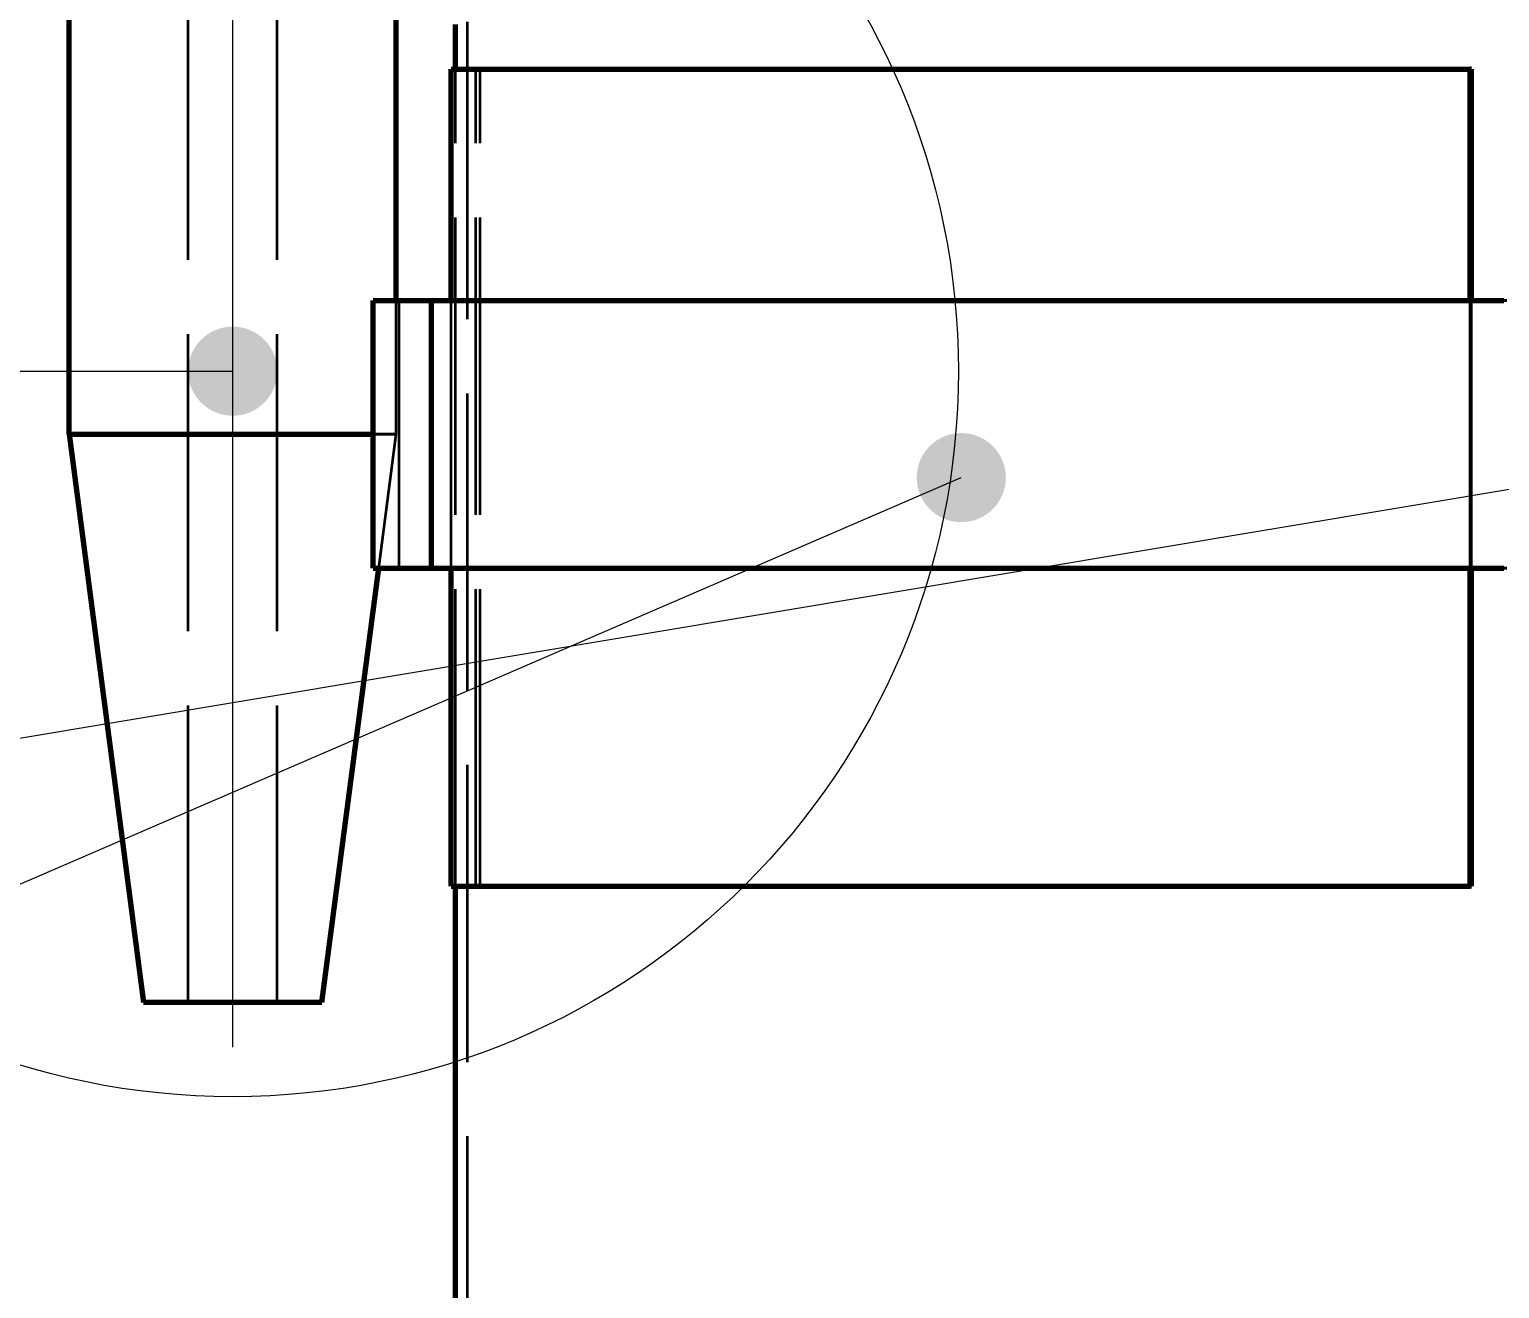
# Model space of a CAD drawing. Header units: millimetres. Extents: x 0 to 2208, y 0 to 420.
# Drawn here: x 79.28 to 99.06, y 140.29 to 157.24 of the extents above; entities that cross this region are included whole.
import ezdxf

# ---------------------------------------------------------------- set-up
doc = ezdxf.new("R2010")
doc.units = ezdxf.units.MM
doc.linetypes.add('IRAM-E-TRAZOS', pattern=[5, 4, -1])
doc.linetypes.add('IRAM-F-TRAZO-PUNTO', pattern=[20, 15, -2, 1, -2])
for name, color, linetype, lineweight in [('01-VISIBLE', 7, 'CONTINUOUS', 70), ('02-OCULTA', 4, 'IRAM-E-TRAZOS', 35), ('03-EJE', 1, 'IRAM-F-TRAZO-PUNTO', 18), ('04-COTA', 3, 'CONTINUOUS', 18), ('08-FINA', 5, 'CONTINUOUS', 18)]:
    doc.layers.add(name, color=color, linetype=linetype, lineweight=lineweight)
doc.styles.add('ISO3098', font='isocpeur.ttf')
doc.dimstyles.new('FLAMA-IRAM', dxfattribs={"dimtxt": 3.5, "dimasz": 3.5, "dimexe": 2, "dimexo": 1.5, "dimgap": 1, "dimtad": 1, "dimdec": 1, "dimtxsty": 'ISO3098', "dimblk": 'IRAM_FLECHA', "dimblk1": 'IRAM_FLECHA', "dimblk2": 'IRAM_FLECHA', "dimcen": 2.5, "dimclrd": 256, "dimclre": 256, "dimclrt": 256, "dimazin": 3, "dimtfac": 1, "dimtmove": 0, "dimatfit": 3, "dimlwd": 18, "dimlwe": 18})

# ---------------------------------------------------------------- blocks, each defined once
blk = doc.blocks.new('IRAM_FLECHA')
blk.add_solid([(0, 0), (-1, 0.125), (-1, -0.125)])

msp = doc.modelspace()

# ---------------------------------------------------------------- hatches: boundary and pattern name
at = {"layer": '08-FINA'}
h = msp.add_hatch(color=7, dxfattribs=at)
h.dxf.hatch_style = 1
edge = h.paths.add_edge_path()
edge.add_arc((82.013, 152.635), 0.6, 0, 360)
h = msp.add_hatch(color=7, dxfattribs=at)
h.dxf.hatch_style = 1
edge = h.paths.add_edge_path()
edge.add_arc((91.819, 151.202), 0.6, 0, 360)

# ---------------------------------------------------------------- linework, layer by layer
at = {"layer": '01-VISIBLE'}
for p, q in [((79.813, 151.785), (79.813, 161.135)), ((84.213, 153.585), (84.213, 161.135)), ((85.013, 156.702), (85.013, 157.302)), ((84.953, 153.585), (84.953, 156.702)), ((98.669, 153.585), (98.669, 156.702)), ((98.685, 156.702), (98.669, 156.702)), ((98.685, 153.585), (98.685, 156.702)), ((83.904, 153.585), (84.69, 153.585)), ((83.904, 149.985), (83.904, 153.585)), ((84.69, 149.985), (84.69, 153.585)), ((79.813, 151.785), (80.813, 144.135)), ((83.213, 144.135), (83.978, 149.985)), ((83.904, 149.985), (84.69, 149.985)), ((84.953, 145.702), (84.953, 149.985)), ((98.669, 145.702), (98.669, 149.985)), ((98.685, 145.702), (98.685, 149.985)), ((85.013, 126.155), (85.013, 145.702)), ((98.685, 145.702), (98.669, 145.702))]:
    msp.add_line(p, q, dxfattribs=at)
for points in [[(84.953, 156.702), (85.053, 156.702), (85.153, 156.702), (85.253, 156.702), (85.353, 156.702), (85.454, 156.702), (85.554, 156.702), (85.654, 156.702), (85.754, 156.702), (85.854, 156.702), (85.954, 156.702), (86.054, 156.702), (86.154, 156.702), (86.254, 156.702), (86.355, 156.702), (86.455, 156.702), (86.555, 156.702), (86.655, 156.702), (86.755, 156.702), (86.855, 156.702), (86.955, 156.702), (87.055, 156.702), (87.156, 156.702), (87.256, 156.702), (87.356, 156.702), (87.456, 156.702), (87.556, 156.702), (87.656, 156.702), (87.756, 156.702), (87.856, 156.702), (87.956, 156.702), (88.057, 156.702), (88.157, 156.702), (88.257, 156.702), (88.357, 156.702), (88.457, 156.702), (88.557, 156.702), (88.657, 156.702), (88.757, 156.702), (88.857, 156.702), (88.958, 156.702), (89.058, 156.702), (89.158, 156.702), (89.258, 156.702), (89.358, 156.702), (89.458, 156.702), (89.558, 156.702), (89.658, 156.702), (89.758, 156.702), (89.859, 156.702), (89.959, 156.702), (90.059, 156.702), (90.159, 156.702), (90.259, 156.702), (90.359, 156.702), (90.459, 156.702), (90.559, 156.702), (90.659, 156.702), (90.76, 156.702), (90.86, 156.702), (90.96, 156.702), (91.06, 156.702), (91.16, 156.702), (91.26, 156.702), (91.36, 156.702), (91.46, 156.702), (91.561, 156.702), (91.661, 156.702), (91.761, 156.702), (91.861, 156.702), (91.961, 156.702), (92.061, 156.702), (92.161, 156.702), (92.261, 156.702), (92.361, 156.702), (92.462, 156.702), (92.562, 156.702), (92.662, 156.702), (92.762, 156.702), (92.862, 156.702), (92.962, 156.702), (93.062, 156.702), (93.162, 156.702), (93.262, 156.702), (93.363, 156.702), (93.463, 156.702), (93.563, 156.702), (93.663, 156.702), (93.763, 156.702), (93.863, 156.702), (93.963, 156.702), (94.063, 156.702), (94.163, 156.702), (94.264, 156.702), (94.364, 156.702), (94.464, 156.702), (94.564, 156.702), (94.664, 156.702), (94.764, 156.702), (94.864, 156.702), (94.964, 156.702), (95.064, 156.702), (95.165, 156.702), (95.265, 156.702), (95.365, 156.702), (95.465, 156.702), (95.565, 156.702), (95.665, 156.702), (95.765, 156.702), (95.865, 156.702), (95.966, 156.702), (96.066, 156.702), (96.166, 156.702), (96.266, 156.702), (96.366, 156.702), (96.466, 156.702), (96.566, 156.702), (96.666, 156.702), (96.766, 156.702), (96.867, 156.702), (96.967, 156.702), (97.067, 156.702), (97.167, 156.702), (97.267, 156.702), (97.367, 156.702), (97.467, 156.702), (97.567, 156.702), (97.667, 156.702), (97.768, 156.702), (97.868, 156.702), (97.968, 156.702), (98.068, 156.702), (98.168, 156.702), (98.268, 156.702), (98.368, 156.702), (98.468, 156.702), (98.568, 156.702), (98.669, 156.702)], [(84.69, 153.585), (84.79, 153.585), (84.891, 153.585), (84.991, 153.585), (85.091, 153.585), (85.191, 153.585), (85.292, 153.585), (85.392, 153.585), (85.492, 153.585), (85.592, 153.585), (85.692, 153.585), (85.793, 153.585), (85.893, 153.585), (85.993, 153.585), (86.093, 153.585), (86.193, 153.585), (86.294, 153.585), (86.394, 153.585), (86.494, 153.585), (86.594, 153.585), (86.695, 153.585), (86.795, 153.585), (86.895, 153.585), (86.995, 153.585), (87.095, 153.585), (87.196, 153.585), (87.296, 153.585), (87.396, 153.585), (87.496, 153.585), (87.596, 153.585), (87.697, 153.585), (87.797, 153.585), (87.897, 153.585), (87.997, 153.585), (88.098, 153.585), (88.198, 153.585), (88.298, 153.585), (88.398, 153.585), (88.498, 153.585), (88.599, 153.585), (88.699, 153.585), (88.799, 153.585), (88.899, 153.585), (88.999, 153.585), (89.1, 153.585), (89.2, 153.585), (89.3, 153.585), (89.4, 153.585), (89.501, 153.585), (89.601, 153.585), (89.701, 153.585), (89.801, 153.585), (89.901, 153.585), (90.002, 153.585), (90.102, 153.585), (90.202, 153.585), (90.302, 153.585), (90.402, 153.585), (90.503, 153.585), (90.603, 153.585), (90.703, 153.585), (90.803, 153.585), (90.904, 153.585), (91.004, 153.585), (91.104, 153.585), (91.204, 153.585), (91.304, 153.585), (91.405, 153.585), (91.505, 153.585), (91.605, 153.585), (91.705, 153.585), (91.805, 153.585), (91.906, 153.585), (92.006, 153.585), (92.106, 153.585), (92.206, 153.585), (92.307, 153.585), (92.407, 153.585), (92.507, 153.585), (92.607, 153.585), (92.707, 153.585), (92.808, 153.585), (92.908, 153.585), (93.008, 153.585), (93.108, 153.585), (93.208, 153.585), (93.309, 153.585), (93.409, 153.585), (93.509, 153.585), (93.609, 153.585), (93.71, 153.585), (93.81, 153.585), (93.91, 153.585), (94.01, 153.585), (94.11, 153.585), (94.211, 153.585), (94.311, 153.585), (94.411, 153.585), (94.511, 153.585), (94.611, 153.585), (94.712, 153.585), (94.812, 153.585), (94.912, 153.585), (95.012, 153.585), (95.113, 153.585), (95.213, 153.585), (95.313, 153.585), (95.413, 153.585), (95.513, 153.585), (95.614, 153.585), (95.714, 153.585), (95.814, 153.585), (95.914, 153.585), (96.014, 153.585), (96.115, 153.585), (96.215, 153.585), (96.315, 153.585), (96.415, 153.585), (96.516, 153.585), (96.616, 153.585), (96.716, 153.585), (96.816, 153.585), (96.916, 153.585), (97.017, 153.585), (97.117, 153.585), (97.217, 153.585), (97.317, 153.585), (97.417, 153.585), (97.518, 153.585), (97.618, 153.585), (97.718, 153.585), (97.818, 153.585), (97.919, 153.585), (98.019, 153.585), (98.119, 153.585), (98.219, 153.585), (98.319, 153.585), (98.42, 153.585), (98.52, 153.585), (98.62, 153.585), (98.72, 153.585), (98.82, 153.585), (98.921, 153.585), (99.021, 153.585), (99.121, 153.585)], [(79.813, 151.785), (79.915, 151.785), (80.018, 151.785), (80.12, 151.785), (80.222, 151.785), (80.324, 151.785), (80.427, 151.785), (80.529, 151.785), (80.631, 151.785), (80.734, 151.785), (80.836, 151.785), (80.938, 151.785), (81.04, 151.785), (81.143, 151.785), (81.245, 151.785), (81.347, 151.785), (81.45, 151.785), (81.552, 151.785), (81.654, 151.785), (81.756, 151.785), (81.859, 151.785), (81.961, 151.785), (82.063, 151.785), (82.166, 151.785), (82.268, 151.785), (82.37, 151.785), (82.472, 151.785), (82.575, 151.785), (82.677, 151.785), (82.779, 151.785), (82.882, 151.785), (82.984, 151.785), (83.086, 151.785), (83.188, 151.785), (83.291, 151.785), (83.393, 151.785), (83.495, 151.785), (83.598, 151.785), (83.7, 151.785), (83.802, 151.785), (83.904, 151.785)], [(84.69, 149.985), (84.79, 149.985), (84.891, 149.985), (84.991, 149.985), (85.091, 149.985), (85.191, 149.985), (85.292, 149.985), (85.392, 149.985), (85.492, 149.985), (85.592, 149.985), (85.692, 149.985), (85.793, 149.985), (85.893, 149.985), (85.993, 149.985), (86.093, 149.985), (86.193, 149.985), (86.294, 149.985), (86.394, 149.985), (86.494, 149.985), (86.594, 149.985), (86.695, 149.985), (86.795, 149.985), (86.895, 149.985), (86.995, 149.985), (87.095, 149.985), (87.196, 149.985), (87.296, 149.985), (87.396, 149.985), (87.496, 149.985), (87.596, 149.985), (87.697, 149.985), (87.797, 149.985), (87.897, 149.985), (87.997, 149.985), (88.098, 149.985), (88.198, 149.985), (88.298, 149.985), (88.398, 149.985), (88.498, 149.985), (88.599, 149.985), (88.699, 149.985), (88.799, 149.985), (88.899, 149.985), (88.999, 149.985), (89.1, 149.985), (89.2, 149.985), (89.3, 149.985), (89.4, 149.985), (89.501, 149.985), (89.601, 149.985), (89.701, 149.985), (89.801, 149.985), (89.901, 149.985), (90.002, 149.985), (90.102, 149.985), (90.202, 149.985), (90.302, 149.985), (90.402, 149.985), (90.503, 149.985), (90.603, 149.985), (90.703, 149.985), (90.803, 149.985), (90.904, 149.985), (91.004, 149.985), (91.104, 149.985), (91.204, 149.985), (91.304, 149.985), (91.405, 149.985), (91.505, 149.985), (91.605, 149.985), (91.705, 149.985), (91.805, 149.985), (91.906, 149.985), (92.006, 149.985), (92.106, 149.985), (92.206, 149.985), (92.307, 149.985), (92.407, 149.985), (92.507, 149.985), (92.607, 149.985), (92.707, 149.985), (92.808, 149.985), (92.908, 149.985), (93.008, 149.985), (93.108, 149.985), (93.208, 149.985), (93.309, 149.985), (93.409, 149.985), (93.509, 149.985), (93.609, 149.985), (93.71, 149.985), (93.81, 149.985), (93.91, 149.985), (94.01, 149.985), (94.11, 149.985), (94.211, 149.985), (94.311, 149.985), (94.411, 149.985), (94.511, 149.985), (94.611, 149.985), (94.712, 149.985), (94.812, 149.985), (94.912, 149.985), (95.012, 149.985), (95.113, 149.985), (95.213, 149.985), (95.313, 149.985), (95.413, 149.985), (95.513, 149.985), (95.614, 149.985), (95.714, 149.985), (95.814, 149.985), (95.914, 149.985), (96.014, 149.985), (96.115, 149.985), (96.215, 149.985), (96.315, 149.985), (96.415, 149.985), (96.516, 149.985), (96.616, 149.985), (96.716, 149.985), (96.816, 149.985), (96.916, 149.985), (97.017, 149.985), (97.117, 149.985), (97.217, 149.985), (97.317, 149.985), (97.417, 149.985), (97.518, 149.985), (97.618, 149.985), (97.718, 149.985), (97.818, 149.985), (97.919, 149.985), (98.019, 149.985), (98.119, 149.985), (98.219, 149.985), (98.319, 149.985), (98.42, 149.985), (98.52, 149.985), (98.62, 149.985), (98.72, 149.985), (98.82, 149.985), (98.921, 149.985), (99.021, 149.985), (99.121, 149.985)], [(84.953, 145.702), (85.053, 145.702), (85.153, 145.702), (85.253, 145.702), (85.353, 145.702), (85.454, 145.702), (85.554, 145.702), (85.654, 145.702), (85.754, 145.702), (85.854, 145.702), (85.954, 145.702), (86.054, 145.702), (86.154, 145.702), (86.254, 145.702), (86.355, 145.702), (86.455, 145.702), (86.555, 145.702), (86.655, 145.702), (86.755, 145.702), (86.855, 145.702), (86.955, 145.702), (87.055, 145.702), (87.156, 145.702), (87.256, 145.702), (87.356, 145.702), (87.456, 145.702), (87.556, 145.702), (87.656, 145.702), (87.756, 145.702), (87.856, 145.702), (87.956, 145.702), (88.057, 145.702), (88.157, 145.702), (88.257, 145.702), (88.357, 145.702), (88.457, 145.702), (88.557, 145.702), (88.657, 145.702), (88.757, 145.702), (88.857, 145.702), (88.958, 145.702), (89.058, 145.702), (89.158, 145.702), (89.258, 145.702), (89.358, 145.702), (89.458, 145.702), (89.558, 145.702), (89.658, 145.702), (89.758, 145.702), (89.859, 145.702), (89.959, 145.702), (90.059, 145.702), (90.159, 145.702), (90.259, 145.702), (90.359, 145.702), (90.459, 145.702), (90.559, 145.702), (90.659, 145.702), (90.76, 145.702), (90.86, 145.702), (90.96, 145.702), (91.06, 145.702), (91.16, 145.702), (91.26, 145.702), (91.36, 145.702), (91.46, 145.702), (91.561, 145.702), (91.661, 145.702), (91.761, 145.702), (91.861, 145.702), (91.961, 145.702), (92.061, 145.702), (92.161, 145.702), (92.261, 145.702), (92.361, 145.702), (92.462, 145.702), (92.562, 145.702), (92.662, 145.702), (92.762, 145.702), (92.862, 145.702), (92.962, 145.702), (93.062, 145.702), (93.162, 145.702), (93.262, 145.702), (93.363, 145.702), (93.463, 145.702), (93.563, 145.702), (93.663, 145.702), (93.763, 145.702), (93.863, 145.702), (93.963, 145.702), (94.063, 145.702), (94.163, 145.702), (94.264, 145.702), (94.364, 145.702), (94.464, 145.702), (94.564, 145.702), (94.664, 145.702), (94.764, 145.702), (94.864, 145.702), (94.964, 145.702), (95.064, 145.702), (95.165, 145.702), (95.265, 145.702), (95.365, 145.702), (95.465, 145.702), (95.565, 145.702), (95.665, 145.702), (95.765, 145.702), (95.865, 145.702), (95.966, 145.702), (96.066, 145.702), (96.166, 145.702), (96.266, 145.702), (96.366, 145.702), (96.466, 145.702), (96.566, 145.702), (96.666, 145.702), (96.766, 145.702), (96.867, 145.702), (96.967, 145.702), (97.067, 145.702), (97.167, 145.702), (97.267, 145.702), (97.367, 145.702), (97.467, 145.702), (97.567, 145.702), (97.667, 145.702), (97.768, 145.702), (97.868, 145.702), (97.968, 145.702), (98.068, 145.702), (98.168, 145.702), (98.268, 145.702), (98.368, 145.702), (98.468, 145.702), (98.568, 145.702), (98.669, 145.702)], [(83.213, 144.135), (83.113, 144.135), (83.013, 144.135), (82.913, 144.135), (82.813, 144.135), (82.713, 144.135), (82.613, 144.135), (82.513, 144.135), (82.413, 144.135), (82.313, 144.135), (82.213, 144.135), (82.113, 144.135), (82.013, 144.135), (81.913, 144.135), (81.813, 144.135), (81.713, 144.135), (81.613, 144.135), (81.513, 144.135), (81.413, 144.135), (81.313, 144.135), (81.213, 144.135), (81.113, 144.135), (81.013, 144.135), (80.913, 144.135), (80.813, 144.135)]]:
    msp.add_lwpolyline(points, dxfattribs=at)
at = {"layer": '02-OCULTA'}
for p, q in [((85.173, 123.335), (85.173, 217.535)), ((81.413, 144.135), (81.413, 161.135)), ((82.613, 144.135), (82.613, 161.135)), ((85.013, 145.702), (85.013, 156.702)), ((85.013, 145.702), (85.013, 156.702)), ((85.286, 145.702), (85.286, 156.702)), ((85.345, 156.702), (85.286, 156.702)), ((85.345, 145.702), (85.345, 156.702)), ((83.904, 149.985), (83.904, 153.585)), ((83.904, 153.585), (84.69, 153.585)), ((84.213, 151.785), (84.213, 153.585)), ((84.253, 149.985), (84.253, 153.585)), ((84.69, 149.985), (84.69, 153.585)), ((84.953, 149.985), (84.953, 153.585)), ((84.953, 149.985), (84.953, 153.585)), ((98.669, 149.985), (98.669, 153.585)), ((98.685, 149.985), (98.685, 153.585)), ((83.978, 149.985), (84.213, 151.785)), ((83.904, 149.985), (84.69, 149.985)), ((85.345, 145.702), (85.286, 145.702))]:
    msp.add_line(p, q, dxfattribs=at)
for points in [[(85.286, 156.702), (85.23, 156.702), (85.175, 156.702), (85.119, 156.702), (85.064, 156.702), (85.008, 156.702), (84.953, 156.702)], [(85.345, 156.702), (85.289, 156.702), (85.234, 156.702), (85.179, 156.702), (85.124, 156.702), (85.068, 156.702), (85.013, 156.702)], [(85.013, 156.702), (85.114, 156.702), (85.214, 156.702), (85.315, 156.702), (85.415, 156.702), (85.516, 156.702), (85.616, 156.702), (85.717, 156.702), (85.817, 156.702), (85.918, 156.702), (86.018, 156.702), (86.119, 156.702), (86.219, 156.702), (86.32, 156.702), (86.42, 156.702), (86.521, 156.702), (86.622, 156.702), (86.722, 156.702), (86.823, 156.702), (86.923, 156.702), (87.024, 156.702), (87.124, 156.702), (87.225, 156.702), (87.325, 156.702), (87.426, 156.702), (87.526, 156.702), (87.627, 156.702), (87.727, 156.702), (87.828, 156.702), (87.928, 156.702), (88.029, 156.702), (88.13, 156.702), (88.23, 156.702), (88.331, 156.702), (88.431, 156.702), (88.532, 156.702), (88.632, 156.702), (88.733, 156.702), (88.833, 156.702), (88.934, 156.702), (89.034, 156.702), (89.135, 156.702), (89.235, 156.702), (89.336, 156.702), (89.436, 156.702), (89.537, 156.702), (89.637, 156.702), (89.738, 156.702), (89.839, 156.702), (89.939, 156.702), (90.04, 156.702), (90.14, 156.702), (90.241, 156.702), (90.341, 156.702), (90.442, 156.702), (90.542, 156.702), (90.643, 156.702), (90.743, 156.702), (90.844, 156.702), (90.944, 156.702), (91.045, 156.702), (91.145, 156.702), (91.246, 156.702), (91.347, 156.702), (91.447, 156.702), (91.548, 156.702), (91.648, 156.702), (91.749, 156.702), (91.849, 156.702), (91.95, 156.702), (92.05, 156.702), (92.151, 156.702), (92.251, 156.702), (92.352, 156.702), (92.452, 156.702), (92.553, 156.702), (92.653, 156.702), (92.754, 156.702), (92.855, 156.702), (92.955, 156.702), (93.056, 156.702), (93.156, 156.702), (93.257, 156.702), (93.357, 156.702), (93.458, 156.702), (93.558, 156.702), (93.659, 156.702), (93.759, 156.702), (93.86, 156.702), (93.96, 156.702), (94.061, 156.702), (94.161, 156.702), (94.262, 156.702), (94.363, 156.702), (94.463, 156.702), (94.564, 156.702), (94.664, 156.702), (94.765, 156.702), (94.865, 156.702), (94.966, 156.702), (95.066, 156.702), (95.167, 156.702), (95.267, 156.702), (95.368, 156.702), (95.468, 156.702), (95.569, 156.702), (95.669, 156.702), (95.77, 156.702), (95.87, 156.702), (95.971, 156.702), (96.072, 156.702), (96.172, 156.702), (96.273, 156.702), (96.373, 156.702), (96.474, 156.702), (96.574, 156.702), (96.675, 156.702), (96.775, 156.702), (96.876, 156.702), (96.976, 156.702), (97.077, 156.702), (97.177, 156.702), (97.278, 156.702), (97.378, 156.702), (97.479, 156.702), (97.58, 156.702), (97.68, 156.702), (97.781, 156.702), (97.881, 156.702), (97.982, 156.702), (98.082, 156.702), (98.183, 156.702), (98.283, 156.702), (98.384, 156.702), (98.484, 156.702), (98.585, 156.702), (98.685, 156.702)], [(83.904, 153.585), (83.963, 153.585), (84.021, 153.585), (84.079, 153.585), (84.137, 153.585), (84.195, 153.585), (84.253, 153.585)], [(84.253, 153.585), (84.195, 153.585), (84.137, 153.585), (84.079, 153.585), (84.021, 153.585), (83.963, 153.585), (83.904, 153.585)], [(99.121, 153.585), (99.021, 153.585), (98.921, 153.585), (98.82, 153.585), (98.72, 153.585), (98.62, 153.585), (98.52, 153.585), (98.42, 153.585), (98.319, 153.585), (98.219, 153.585), (98.119, 153.585), (98.019, 153.585), (97.919, 153.585), (97.818, 153.585), (97.718, 153.585), (97.618, 153.585), (97.518, 153.585), (97.417, 153.585), (97.317, 153.585), (97.217, 153.585), (97.117, 153.585), (97.017, 153.585), (96.916, 153.585), (96.816, 153.585), (96.716, 153.585), (96.616, 153.585), (96.516, 153.585), (96.415, 153.585), (96.315, 153.585), (96.215, 153.585), (96.115, 153.585), (96.014, 153.585), (95.914, 153.585), (95.814, 153.585), (95.714, 153.585), (95.614, 153.585), (95.513, 153.585), (95.413, 153.585), (95.313, 153.585), (95.213, 153.585), (95.113, 153.585), (95.012, 153.585), (94.912, 153.585), (94.812, 153.585), (94.712, 153.585), (94.611, 153.585), (94.511, 153.585), (94.411, 153.585), (94.311, 153.585), (94.211, 153.585), (94.11, 153.585), (94.01, 153.585), (93.91, 153.585), (93.81, 153.585), (93.71, 153.585), (93.609, 153.585), (93.509, 153.585), (93.409, 153.585), (93.309, 153.585), (93.208, 153.585), (93.108, 153.585), (93.008, 153.585), (92.908, 153.585), (92.808, 153.585), (92.707, 153.585), (92.607, 153.585), (92.507, 153.585), (92.407, 153.585), (92.307, 153.585), (92.206, 153.585), (92.106, 153.585), (92.006, 153.585), (91.906, 153.585), (91.805, 153.585), (91.705, 153.585), (91.605, 153.585), (91.505, 153.585), (91.405, 153.585), (91.304, 153.585), (91.204, 153.585), (91.104, 153.585), (91.004, 153.585), (90.904, 153.585), (90.803, 153.585), (90.703, 153.585), (90.603, 153.585), (90.503, 153.585), (90.402, 153.585), (90.302, 153.585), (90.202, 153.585), (90.102, 153.585), (90.002, 153.585), (89.901, 153.585), (89.801, 153.585), (89.701, 153.585), (89.601, 153.585), (89.501, 153.585), (89.4, 153.585), (89.3, 153.585), (89.2, 153.585), (89.1, 153.585), (88.999, 153.585), (88.899, 153.585), (88.799, 153.585), (88.699, 153.585), (88.599, 153.585), (88.498, 153.585), (88.398, 153.585), (88.298, 153.585), (88.198, 153.585), (88.098, 153.585), (87.997, 153.585), (87.897, 153.585), (87.797, 153.585), (87.697, 153.585), (87.596, 153.585), (87.496, 153.585), (87.396, 153.585), (87.296, 153.585), (87.196, 153.585), (87.095, 153.585), (86.995, 153.585), (86.895, 153.585), (86.795, 153.585), (86.695, 153.585), (86.594, 153.585), (86.494, 153.585), (86.394, 153.585), (86.294, 153.585), (86.193, 153.585), (86.093, 153.585), (85.993, 153.585), (85.893, 153.585), (85.793, 153.585), (85.692, 153.585), (85.592, 153.585), (85.492, 153.585), (85.392, 153.585), (85.292, 153.585), (85.191, 153.585), (85.091, 153.585), (84.991, 153.585), (84.891, 153.585), (84.79, 153.585), (84.69, 153.585)], [(99.16, 153.585), (99.06, 153.585), (98.96, 153.585), (98.86, 153.585), (98.76, 153.585), (98.66, 153.585), (98.56, 153.585), (98.46, 153.585), (98.36, 153.585), (98.26, 153.585), (98.16, 153.585), (98.06, 153.585), (97.96, 153.585), (97.86, 153.585), (97.76, 153.585), (97.66, 153.585), (97.56, 153.585), (97.46, 153.585), (97.36, 153.585), (97.259, 153.585), (97.159, 153.585), (97.059, 153.585), (96.959, 153.585), (96.859, 153.585), (96.759, 153.585), (96.659, 153.585), (96.559, 153.585), (96.459, 153.585), (96.359, 153.585), (96.259, 153.585), (96.159, 153.585), (96.059, 153.585), (95.959, 153.585), (95.859, 153.585), (95.759, 153.585), (95.659, 153.585), (95.559, 153.585), (95.459, 153.585), (95.358, 153.585), (95.258, 153.585), (95.158, 153.585), (95.058, 153.585), (94.958, 153.585), (94.858, 153.585), (94.758, 153.585), (94.658, 153.585), (94.558, 153.585), (94.458, 153.585), (94.358, 153.585), (94.258, 153.585), (94.158, 153.585), (94.058, 153.585), (93.958, 153.585), (93.858, 153.585), (93.758, 153.585), (93.658, 153.585), (93.558, 153.585), (93.457, 153.585), (93.357, 153.585), (93.257, 153.585), (93.157, 153.585), (93.057, 153.585), (92.957, 153.585), (92.857, 153.585), (92.757, 153.585), (92.657, 153.585), (92.557, 153.585), (92.457, 153.585), (92.357, 153.585), (92.257, 153.585), (92.157, 153.585), (92.057, 153.585), (91.957, 153.585), (91.857, 153.585), (91.757, 153.585), (91.657, 153.585), (91.556, 153.585), (91.456, 153.585), (91.356, 153.585), (91.256, 153.585), (91.156, 153.585), (91.056, 153.585), (90.956, 153.585), (90.856, 153.585), (90.756, 153.585), (90.656, 153.585), (90.556, 153.585), (90.456, 153.585), (90.356, 153.585), (90.256, 153.585), (90.156, 153.585), (90.056, 153.585), (89.956, 153.585), (89.856, 153.585), (89.756, 153.585), (89.655, 153.585), (89.555, 153.585), (89.455, 153.585), (89.355, 153.585), (89.255, 153.585), (89.155, 153.585), (89.055, 153.585), (88.955, 153.585), (88.855, 153.585), (88.755, 153.585), (88.655, 153.585), (88.555, 153.585), (88.455, 153.585), (88.355, 153.585), (88.255, 153.585), (88.155, 153.585), (88.055, 153.585), (87.955, 153.585), (87.855, 153.585), (87.754, 153.585), (87.654, 153.585), (87.554, 153.585), (87.454, 153.585), (87.354, 153.585), (87.254, 153.585), (87.154, 153.585), (87.054, 153.585), (86.954, 153.585), (86.854, 153.585), (86.754, 153.585), (86.654, 153.585), (86.554, 153.585), (86.454, 153.585), (86.354, 153.585), (86.254, 153.585), (86.154, 153.585), (86.054, 153.585), (85.954, 153.585), (85.853, 153.585), (85.753, 153.585), (85.653, 153.585), (85.553, 153.585), (85.453, 153.585), (85.353, 153.585), (85.253, 153.585), (85.153, 153.585), (85.053, 153.585), (84.953, 153.585)], [(84.953, 153.585), (85.053, 153.585), (85.153, 153.585), (85.253, 153.585), (85.353, 153.585), (85.453, 153.585), (85.553, 153.585), (85.653, 153.585), (85.753, 153.585), (85.853, 153.585), (85.954, 153.585), (86.054, 153.585), (86.154, 153.585), (86.254, 153.585), (86.354, 153.585), (86.454, 153.585), (86.554, 153.585), (86.654, 153.585), (86.754, 153.585), (86.854, 153.585), (86.954, 153.585), (87.054, 153.585), (87.154, 153.585), (87.254, 153.585), (87.354, 153.585), (87.454, 153.585), (87.554, 153.585), (87.654, 153.585), (87.754, 153.585), (87.855, 153.585), (87.955, 153.585), (88.055, 153.585), (88.155, 153.585), (88.255, 153.585), (88.355, 153.585), (88.455, 153.585), (88.555, 153.585), (88.655, 153.585), (88.755, 153.585), (88.855, 153.585), (88.955, 153.585), (89.055, 153.585), (89.155, 153.585), (89.255, 153.585), (89.355, 153.585), (89.455, 153.585), (89.555, 153.585), (89.655, 153.585), (89.756, 153.585), (89.856, 153.585), (89.956, 153.585), (90.056, 153.585), (90.156, 153.585), (90.256, 153.585), (90.356, 153.585), (90.456, 153.585), (90.556, 153.585), (90.656, 153.585), (90.756, 153.585), (90.856, 153.585), (90.956, 153.585), (91.056, 153.585), (91.156, 153.585), (91.256, 153.585), (91.356, 153.585), (91.456, 153.585), (91.556, 153.585), (91.657, 153.585), (91.757, 153.585), (91.857, 153.585), (91.957, 153.585), (92.057, 153.585), (92.157, 153.585), (92.257, 153.585), (92.357, 153.585), (92.457, 153.585), (92.557, 153.585), (92.657, 153.585), (92.757, 153.585), (92.857, 153.585), (92.957, 153.585), (93.057, 153.585), (93.157, 153.585), (93.257, 153.585), (93.357, 153.585), (93.457, 153.585), (93.558, 153.585), (93.658, 153.585), (93.758, 153.585), (93.858, 153.585), (93.958, 153.585), (94.058, 153.585), (94.158, 153.585), (94.258, 153.585), (94.358, 153.585), (94.458, 153.585), (94.558, 153.585), (94.658, 153.585), (94.758, 153.585), (94.858, 153.585), (94.958, 153.585), (95.058, 153.585), (95.158, 153.585), (95.258, 153.585), (95.358, 153.585), (95.459, 153.585), (95.559, 153.585), (95.659, 153.585), (95.759, 153.585), (95.859, 153.585), (95.959, 153.585), (96.059, 153.585), (96.159, 153.585), (96.259, 153.585), (96.359, 153.585), (96.459, 153.585), (96.559, 153.585), (96.659, 153.585), (96.759, 153.585), (96.859, 153.585), (96.959, 153.585), (97.059, 153.585), (97.159, 153.585), (97.259, 153.585), (97.36, 153.585), (97.46, 153.585), (97.56, 153.585), (97.66, 153.585), (97.76, 153.585), (97.86, 153.585), (97.96, 153.585), (98.06, 153.585), (98.16, 153.585), (98.26, 153.585), (98.36, 153.585), (98.46, 153.585), (98.56, 153.585), (98.66, 153.585), (98.76, 153.585), (98.86, 153.585), (98.96, 153.585), (99.06, 153.585), (99.16, 153.585)], [(84.213, 151.785), (84.113, 151.785), (84.013, 151.785), (83.913, 151.785), (83.813, 151.785), (83.713, 151.785), (83.613, 151.785), (83.513, 151.785), (83.413, 151.785), (83.313, 151.785), (83.213, 151.785), (83.113, 151.785), (83.013, 151.785), (82.913, 151.785), (82.813, 151.785), (82.713, 151.785), (82.613, 151.785), (82.513, 151.785), (82.413, 151.785), (82.313, 151.785), (82.213, 151.785), (82.113, 151.785), (82.013, 151.785), (81.913, 151.785), (81.813, 151.785), (81.713, 151.785), (81.613, 151.785), (81.513, 151.785), (81.413, 151.785), (81.313, 151.785), (81.213, 151.785), (81.113, 151.785), (81.013, 151.785), (80.913, 151.785), (80.813, 151.785), (80.713, 151.785), (80.613, 151.785), (80.513, 151.785), (80.413, 151.785), (80.313, 151.785), (80.213, 151.785), (80.113, 151.785), (80.013, 151.785), (79.913, 151.785), (79.813, 151.785)], [(83.904, 151.785), (83.956, 151.785), (84.007, 151.785), (84.059, 151.785), (84.11, 151.785), (84.162, 151.785), (84.213, 151.785)], [(83.904, 149.985), (83.963, 149.985), (84.021, 149.985), (84.079, 149.985), (84.137, 149.985), (84.195, 149.985), (84.253, 149.985)], [(84.253, 149.985), (84.195, 149.985), (84.137, 149.985), (84.079, 149.985), (84.021, 149.985), (83.963, 149.985), (83.904, 149.985)], [(99.121, 149.985), (99.021, 149.985), (98.921, 149.985), (98.82, 149.985), (98.72, 149.985), (98.62, 149.985), (98.52, 149.985), (98.42, 149.985), (98.319, 149.985), (98.219, 149.985), (98.119, 149.985), (98.019, 149.985), (97.919, 149.985), (97.818, 149.985), (97.718, 149.985), (97.618, 149.985), (97.518, 149.985), (97.417, 149.985), (97.317, 149.985), (97.217, 149.985), (97.117, 149.985), (97.017, 149.985), (96.916, 149.985), (96.816, 149.985), (96.716, 149.985), (96.616, 149.985), (96.516, 149.985), (96.415, 149.985), (96.315, 149.985), (96.215, 149.985), (96.115, 149.985), (96.014, 149.985), (95.914, 149.985), (95.814, 149.985), (95.714, 149.985), (95.614, 149.985), (95.513, 149.985), (95.413, 149.985), (95.313, 149.985), (95.213, 149.985), (95.113, 149.985), (95.012, 149.985), (94.912, 149.985), (94.812, 149.985), (94.712, 149.985), (94.611, 149.985), (94.511, 149.985), (94.411, 149.985), (94.311, 149.985), (94.211, 149.985), (94.11, 149.985), (94.01, 149.985), (93.91, 149.985), (93.81, 149.985), (93.71, 149.985), (93.609, 149.985), (93.509, 149.985), (93.409, 149.985), (93.309, 149.985), (93.208, 149.985), (93.108, 149.985), (93.008, 149.985), (92.908, 149.985), (92.808, 149.985), (92.707, 149.985), (92.607, 149.985), (92.507, 149.985), (92.407, 149.985), (92.307, 149.985), (92.206, 149.985), (92.106, 149.985), (92.006, 149.985), (91.906, 149.985), (91.805, 149.985), (91.705, 149.985), (91.605, 149.985), (91.505, 149.985), (91.405, 149.985), (91.304, 149.985), (91.204, 149.985), (91.104, 149.985), (91.004, 149.985), (90.904, 149.985), (90.803, 149.985), (90.703, 149.985), (90.603, 149.985), (90.503, 149.985), (90.402, 149.985), (90.302, 149.985), (90.202, 149.985), (90.102, 149.985), (90.002, 149.985), (89.901, 149.985), (89.801, 149.985), (89.701, 149.985), (89.601, 149.985), (89.501, 149.985), (89.4, 149.985), (89.3, 149.985), (89.2, 149.985), (89.1, 149.985), (88.999, 149.985), (88.899, 149.985), (88.799, 149.985), (88.699, 149.985), (88.599, 149.985), (88.498, 149.985), (88.398, 149.985), (88.298, 149.985), (88.198, 149.985), (88.098, 149.985), (87.997, 149.985), (87.897, 149.985), (87.797, 149.985), (87.697, 149.985), (87.596, 149.985), (87.496, 149.985), (87.396, 149.985), (87.296, 149.985), (87.196, 149.985), (87.095, 149.985), (86.995, 149.985), (86.895, 149.985), (86.795, 149.985), (86.695, 149.985), (86.594, 149.985), (86.494, 149.985), (86.394, 149.985), (86.294, 149.985), (86.193, 149.985), (86.093, 149.985), (85.993, 149.985), (85.893, 149.985), (85.793, 149.985), (85.692, 149.985), (85.592, 149.985), (85.492, 149.985), (85.392, 149.985), (85.292, 149.985), (85.191, 149.985), (85.091, 149.985), (84.991, 149.985), (84.891, 149.985), (84.79, 149.985), (84.69, 149.985)], [(99.16, 149.985), (99.06, 149.985), (98.96, 149.985), (98.86, 149.985), (98.76, 149.985), (98.66, 149.985), (98.56, 149.985), (98.46, 149.985), (98.36, 149.985), (98.26, 149.985), (98.16, 149.985), (98.06, 149.985), (97.96, 149.985), (97.86, 149.985), (97.76, 149.985), (97.66, 149.985), (97.56, 149.985), (97.46, 149.985), (97.36, 149.985), (97.259, 149.985), (97.159, 149.985), (97.059, 149.985), (96.959, 149.985), (96.859, 149.985), (96.759, 149.985), (96.659, 149.985), (96.559, 149.985), (96.459, 149.985), (96.359, 149.985), (96.259, 149.985), (96.159, 149.985), (96.059, 149.985), (95.959, 149.985), (95.859, 149.985), (95.759, 149.985), (95.659, 149.985), (95.559, 149.985), (95.459, 149.985), (95.358, 149.985), (95.258, 149.985), (95.158, 149.985), (95.058, 149.985), (94.958, 149.985), (94.858, 149.985), (94.758, 149.985), (94.658, 149.985), (94.558, 149.985), (94.458, 149.985), (94.358, 149.985), (94.258, 149.985), (94.158, 149.985), (94.058, 149.985), (93.958, 149.985), (93.858, 149.985), (93.758, 149.985), (93.658, 149.985), (93.558, 149.985), (93.457, 149.985), (93.357, 149.985), (93.257, 149.985), (93.157, 149.985), (93.057, 149.985), (92.957, 149.985), (92.857, 149.985), (92.757, 149.985), (92.657, 149.985), (92.557, 149.985), (92.457, 149.985), (92.357, 149.985), (92.257, 149.985), (92.157, 149.985), (92.057, 149.985), (91.957, 149.985), (91.857, 149.985), (91.757, 149.985), (91.657, 149.985), (91.556, 149.985), (91.456, 149.985), (91.356, 149.985), (91.256, 149.985), (91.156, 149.985), (91.056, 149.985), (90.956, 149.985), (90.856, 149.985), (90.756, 149.985), (90.656, 149.985), (90.556, 149.985), (90.456, 149.985), (90.356, 149.985), (90.256, 149.985), (90.156, 149.985), (90.056, 149.985), (89.956, 149.985), (89.856, 149.985), (89.756, 149.985), (89.655, 149.985), (89.555, 149.985), (89.455, 149.985), (89.355, 149.985), (89.255, 149.985), (89.155, 149.985), (89.055, 149.985), (88.955, 149.985), (88.855, 149.985), (88.755, 149.985), (88.655, 149.985), (88.555, 149.985), (88.455, 149.985), (88.355, 149.985), (88.255, 149.985), (88.155, 149.985), (88.055, 149.985), (87.955, 149.985), (87.855, 149.985), (87.754, 149.985), (87.654, 149.985), (87.554, 149.985), (87.454, 149.985), (87.354, 149.985), (87.254, 149.985), (87.154, 149.985), (87.054, 149.985), (86.954, 149.985), (86.854, 149.985), (86.754, 149.985), (86.654, 149.985), (86.554, 149.985), (86.454, 149.985), (86.354, 149.985), (86.254, 149.985), (86.154, 149.985), (86.054, 149.985), (85.954, 149.985), (85.853, 149.985), (85.753, 149.985), (85.653, 149.985), (85.553, 149.985), (85.453, 149.985), (85.353, 149.985), (85.253, 149.985), (85.153, 149.985), (85.053, 149.985), (84.953, 149.985)], [(84.953, 149.985), (85.053, 149.985), (85.153, 149.985), (85.253, 149.985), (85.353, 149.985), (85.453, 149.985), (85.553, 149.985), (85.653, 149.985), (85.753, 149.985), (85.853, 149.985), (85.954, 149.985), (86.054, 149.985), (86.154, 149.985), (86.254, 149.985), (86.354, 149.985), (86.454, 149.985), (86.554, 149.985), (86.654, 149.985), (86.754, 149.985), (86.854, 149.985), (86.954, 149.985), (87.054, 149.985), (87.154, 149.985), (87.254, 149.985), (87.354, 149.985), (87.454, 149.985), (87.554, 149.985), (87.654, 149.985), (87.754, 149.985), (87.855, 149.985), (87.955, 149.985), (88.055, 149.985), (88.155, 149.985), (88.255, 149.985), (88.355, 149.985), (88.455, 149.985), (88.555, 149.985), (88.655, 149.985), (88.755, 149.985), (88.855, 149.985), (88.955, 149.985), (89.055, 149.985), (89.155, 149.985), (89.255, 149.985), (89.355, 149.985), (89.455, 149.985), (89.555, 149.985), (89.655, 149.985), (89.756, 149.985), (89.856, 149.985), (89.956, 149.985), (90.056, 149.985), (90.156, 149.985), (90.256, 149.985), (90.356, 149.985), (90.456, 149.985), (90.556, 149.985), (90.656, 149.985), (90.756, 149.985), (90.856, 149.985), (90.956, 149.985), (91.056, 149.985), (91.156, 149.985), (91.256, 149.985), (91.356, 149.985), (91.456, 149.985), (91.556, 149.985), (91.657, 149.985), (91.757, 149.985), (91.857, 149.985), (91.957, 149.985), (92.057, 149.985), (92.157, 149.985), (92.257, 149.985), (92.357, 149.985), (92.457, 149.985), (92.557, 149.985), (92.657, 149.985), (92.757, 149.985), (92.857, 149.985), (92.957, 149.985), (93.057, 149.985), (93.157, 149.985), (93.257, 149.985), (93.357, 149.985), (93.457, 149.985), (93.558, 149.985), (93.658, 149.985), (93.758, 149.985), (93.858, 149.985), (93.958, 149.985), (94.058, 149.985), (94.158, 149.985), (94.258, 149.985), (94.358, 149.985), (94.458, 149.985), (94.558, 149.985), (94.658, 149.985), (94.758, 149.985), (94.858, 149.985), (94.958, 149.985), (95.058, 149.985), (95.158, 149.985), (95.258, 149.985), (95.358, 149.985), (95.459, 149.985), (95.559, 149.985), (95.659, 149.985), (95.759, 149.985), (95.859, 149.985), (95.959, 149.985), (96.059, 149.985), (96.159, 149.985), (96.259, 149.985), (96.359, 149.985), (96.459, 149.985), (96.559, 149.985), (96.659, 149.985), (96.759, 149.985), (96.859, 149.985), (96.959, 149.985), (97.059, 149.985), (97.159, 149.985), (97.259, 149.985), (97.36, 149.985), (97.46, 149.985), (97.56, 149.985), (97.66, 149.985), (97.76, 149.985), (97.86, 149.985), (97.96, 149.985), (98.06, 149.985), (98.16, 149.985), (98.26, 149.985), (98.36, 149.985), (98.46, 149.985), (98.56, 149.985), (98.66, 149.985), (98.76, 149.985), (98.86, 149.985), (98.96, 149.985), (99.06, 149.985), (99.16, 149.985)], [(85.286, 145.702), (85.23, 145.702), (85.175, 145.702), (85.119, 145.702), (85.064, 145.702), (85.008, 145.702), (84.953, 145.702)], [(85.345, 145.702), (85.289, 145.702), (85.234, 145.702), (85.179, 145.702), (85.124, 145.702), (85.068, 145.702), (85.013, 145.702)], [(85.013, 145.702), (85.114, 145.702), (85.214, 145.702), (85.315, 145.702), (85.415, 145.702), (85.516, 145.702), (85.616, 145.702), (85.717, 145.702), (85.817, 145.702), (85.918, 145.702), (86.018, 145.702), (86.119, 145.702), (86.219, 145.702), (86.32, 145.702), (86.42, 145.702), (86.521, 145.702), (86.622, 145.702), (86.722, 145.702), (86.823, 145.702), (86.923, 145.702), (87.024, 145.702), (87.124, 145.702), (87.225, 145.702), (87.325, 145.702), (87.426, 145.702), (87.526, 145.702), (87.627, 145.702), (87.727, 145.702), (87.828, 145.702), (87.928, 145.702), (88.029, 145.702), (88.13, 145.702), (88.23, 145.702), (88.331, 145.702), (88.431, 145.702), (88.532, 145.702), (88.632, 145.702), (88.733, 145.702), (88.833, 145.702), (88.934, 145.702), (89.034, 145.702), (89.135, 145.702), (89.235, 145.702), (89.336, 145.702), (89.436, 145.702), (89.537, 145.702), (89.637, 145.702), (89.738, 145.702), (89.839, 145.702), (89.939, 145.702), (90.04, 145.702), (90.14, 145.702), (90.241, 145.702), (90.341, 145.702), (90.442, 145.702), (90.542, 145.702), (90.643, 145.702), (90.743, 145.702), (90.844, 145.702), (90.944, 145.702), (91.045, 145.702), (91.145, 145.702), (91.246, 145.702), (91.347, 145.702), (91.447, 145.702), (91.548, 145.702), (91.648, 145.702), (91.749, 145.702), (91.849, 145.702), (91.95, 145.702), (92.05, 145.702), (92.151, 145.702), (92.251, 145.702), (92.352, 145.702), (92.452, 145.702), (92.553, 145.702), (92.653, 145.702), (92.754, 145.702), (92.855, 145.702), (92.955, 145.702), (93.056, 145.702), (93.156, 145.702), (93.257, 145.702), (93.357, 145.702), (93.458, 145.702), (93.558, 145.702), (93.659, 145.702), (93.759, 145.702), (93.86, 145.702), (93.96, 145.702), (94.061, 145.702), (94.161, 145.702), (94.262, 145.702), (94.363, 145.702), (94.463, 145.702), (94.564, 145.702), (94.664, 145.702), (94.765, 145.702), (94.865, 145.702), (94.966, 145.702), (95.066, 145.702), (95.167, 145.702), (95.267, 145.702), (95.368, 145.702), (95.468, 145.702), (95.569, 145.702), (95.669, 145.702), (95.77, 145.702), (95.87, 145.702), (95.971, 145.702), (96.072, 145.702), (96.172, 145.702), (96.273, 145.702), (96.373, 145.702), (96.474, 145.702), (96.574, 145.702), (96.675, 145.702), (96.775, 145.702), (96.876, 145.702), (96.976, 145.702), (97.077, 145.702), (97.177, 145.702), (97.278, 145.702), (97.378, 145.702), (97.479, 145.702), (97.58, 145.702), (97.68, 145.702), (97.781, 145.702), (97.881, 145.702), (97.982, 145.702), (98.082, 145.702), (98.183, 145.702), (98.283, 145.702), (98.384, 145.702), (98.484, 145.702), (98.585, 145.702), (98.685, 145.702)], [(80.813, 144.135), (80.913, 144.135), (81.013, 144.135), (81.113, 144.135), (81.213, 144.135), (81.313, 144.135), (81.413, 144.135), (81.513, 144.135), (81.613, 144.135), (81.713, 144.135), (81.813, 144.135), (81.913, 144.135), (82.013, 144.135), (82.113, 144.135), (82.213, 144.135), (82.313, 144.135), (82.413, 144.135), (82.513, 144.135), (82.613, 144.135), (82.713, 144.135), (82.813, 144.135), (82.913, 144.135), (83.013, 144.135), (83.113, 144.135), (83.213, 144.135)], [(82.613, 144.135), (82.513, 144.135), (82.413, 144.135), (82.313, 144.135), (82.213, 144.135), (82.113, 144.135), (82.013, 144.135), (81.913, 144.135), (81.813, 144.135), (81.713, 144.135), (81.613, 144.135), (81.513, 144.135), (81.413, 144.135)], [(81.413, 144.135), (81.513, 144.135), (81.613, 144.135), (81.713, 144.135), (81.813, 144.135), (81.913, 144.135), (82.013, 144.135), (82.113, 144.135), (82.213, 144.135), (82.313, 144.135), (82.413, 144.135), (82.513, 144.135), (82.613, 144.135)]]:
    msp.add_lwpolyline(points, dxfattribs=at)
at = {"layer": '03-EJE'}
msp.add_line((82.013, 143.535), (82.013, 161.735), dxfattribs=at)
at = {"layer": '08-FINA'}
for p, q in [((52.813, 152.635), (82.013, 152.635)), ((52.758, 143.294), (103.639, 151.785)), ((52.485, 134.221), (91.819, 151.202))]:
    msp.add_line(p, q, dxfattribs=at)
msp.add_circle((82.013, 152.635), 9.767, dxfattribs=at)

# ---------------------------------------------------------------- dimensions: what is measured, and where the dimension line sits
at = {"layer": '04-COTA'}
for base, p1, p2 in [((57.813, 123.335), (79.813, 123.335), (79.813, 242.192)), ((68.813, 123.335), (85.013, 123.335), (101.013, 233.15))]:
    msp.add_linear_dim(base=base, p1=p1, p2=p2, angle=90, dimstyle='FLAMA-IRAM', override={"dimlfac": 5}, dxfattribs=at).render()

doc.saveas('drawing.dxf')
